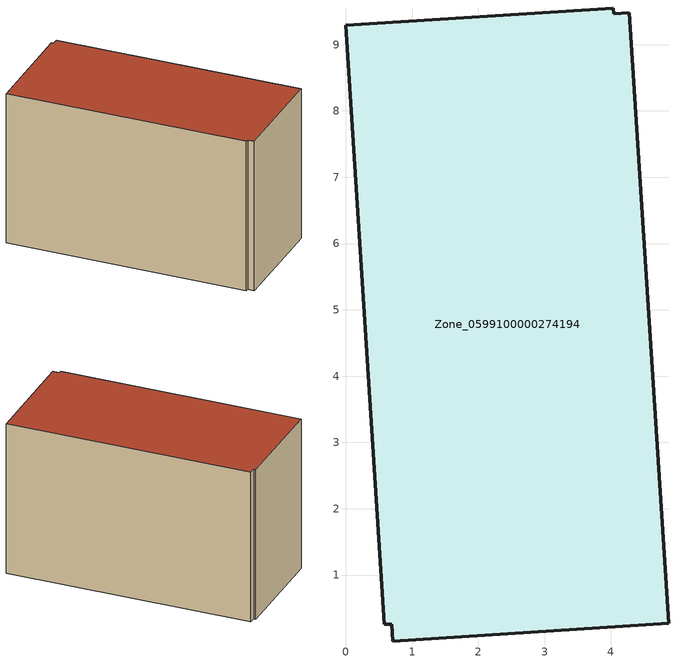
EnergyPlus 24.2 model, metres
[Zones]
Zone_0599100000274194
 floor ground (C_G): 0.69,0.26 0.58,0.26 0,9.29 4.03,9.55 4.04,9.47 4.28,9.48 4.87,0.28 0.71,0.01 z0
 wall outside (C_F): 4.03,9.55 0,9.29 0.58,0.26 0.69,0.26 0.71,0.01 4.87,0.28 4.28,9.48 4.04,9.47 4.03,9.55 z0:5.88
 roof outside (C_R): 0.69,0.26 0.71,0.01 4.87,0.28 4.28,9.48 4.04,9.47 4.03,9.55 0,9.29 0.58,0.26 z5.88
[BUILDING]
Pand.0599100000274194: North Axis=0; Terrain=City; Loads Convergence Tolerance Value=0.04; Temperature Convergence Tolerance Value=0.4; Solar Distribution=FullExterior; Maximum Number of Warmup Days=25; Minimum Number of Warmup Days=1
[Site:Location]
Rotterdam.The.Hague.AP_ZH_NLD Design_Conditions: Latitude=51.96; Longitude=4.45; Time Zone=1; Elevation=-4.5
[SITE:GROUNDTEMPERATURE:BUILDINGSURFACE]
18, 18, 18, 18, 18, 18, 18, 18, 18, 18, 18, 18
[MATERIAL] Thermal Absorptance=0.9; Solar Absorptance=0.7; Visible Absorptance=0.7
Name | Roughness | Thickness | Conductivity | Density | Specific Heat
G.TC.1946-1964 | MediumSmooth | 0.15 | 1 | 540 | 1210
F.TC.1946-1964 | Rough | 0.3 | 0.857143 | 1920 | 840
R.TC.1946-1964 | MediumRough | 0.2 | 0.235294 | 1500 | 1000
[CONSTRUCTION]
C_G: G.TC.1946-1964
C_F: F.TC.1946-1964
C_R: R.TC.1946-1964
[ZONE]
Zone_0599100000274194: Type=1; Multiplier=1; Ceiling Height=Autocalculate; Volume=Autocalculate; Floor Area=autocalculate; Part of Total Floor Area=Yes
[ZONEINFILTRATION:DESIGNFLOWRATE]
Infil_Zone_0599100000274194: Zone or ZoneList or Space or SpaceList=Zone_0599100000274194; Schedule=AlwaysOn; Design Flow Rate Calculation Method=Flow/Area; Flow Rate per Floor Area=0.003; Constant Term Coefficient=1; Temperature Term Coefficient=0; Velocity Term Coefficient=0; Velocity Squared Term Coefficient=0
[HVACTEMPLATE:ZONE:IDEALLOADSAIRSYSTEM]
Zone_0599100000274194: Maximum Heating Supply Air Temperature=50; Minimum Cooling Supply Air Temperature=13; Maximum Heating Supply Air Humidity Ratio=0.0156; Minimum Cooling Supply Air Humidity Ratio=0.0077; Heating Limit=NoLimit; Cooling Limit=NoLimit; Dehumidification Control Type=ConstantSensibleHeatRatio; Cooling Sensible Heat Ratio=0.7; Dehumidification Setpoint=60; Humidification Control Type=None; Humidification Setpoint=30; Outdoor Air Method=None; Outdoor Air Flow Rate per Person=0.00944; Outdoor Air Flow Rate per Zone Floor Area=0; Outdoor Air Flow Rate per Zone=0; Demand Controlled Ventilation Type=None; Outdoor Air Economizer Type=NoEconomizer; Heat Recovery Type=None; Sensible Heat Recovery Effectiveness=0.7; Latent Heat Recovery Effectiveness=0.65
[ZONECONTROL:THERMOSTAT]
ThermostatControl_Zone_0599100000274194: Zone or ZoneList=Zone_0599100000274194; Control Type Schedule=DualSetpointControlType; Control 1=Thermostat_Zone_0599100000274194; Temperature Difference Between Cutout And Setpoint=0
[THERMOSTATSETPOINT:DUALSETPOINT]
Thermostat_Zone_0599100000274194: Heating Setpoint Temperature Schedule=HeatingSetpoint_Zone_0599100000274194; Cooling Setpoint Temperature Schedule=CoolingSetpoint_Zone_0599100000274194
[SCHEDULE:COMPACT]
HeatingSetpoint_Zone_0599100000274194: Through: 12/31, For: AllDays, Until: 24:00, 21
CoolingSetpoint_Zone_0599100000274194: Through: 12/31, For: AllDays, Until: 24:00, 24
DualSetpointControlType: Through: 12/31, For: AllDays, Until: 24:00, 4
AlwaysOn: Through: 12/31, For: AllDays, Until: 24:00, 1
